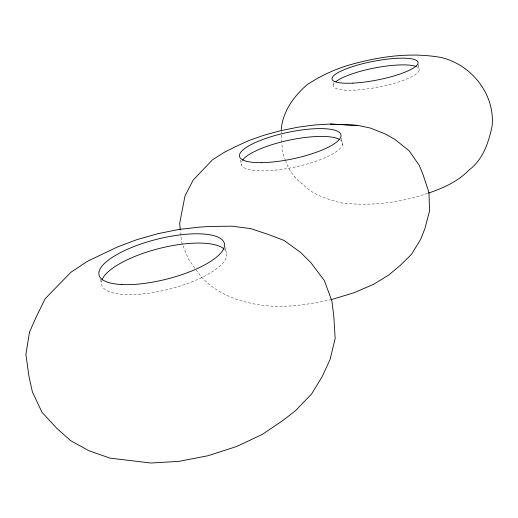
<?xml version="1.0" encoding="UTF-8"?>
<svg xmlns="http://www.w3.org/2000/svg" width="518" height="518" viewBox="0 0 518 518"><rect width="100%" height="100%" fill="white"/><g stroke="black" fill="none" stroke-linecap="round" stroke-linejoin="round"><path stroke-width="0.39" stroke-dasharray="2.59 1.94" d="M427.758 193.318C399.766 202.939 369.535 206.52 340.145 202.739C327.331 198.873 313.979 195.474 304.273 185.625C296.128 179.487 288.979 171.18 285.813 161.376M331.578 299.546C304.416 305.555 275.77 309.57 248.387 302.674C228.14 297.947 207.802 287.885 196.251 269.975M194.794 268.143L188.319 258.786L181.462 241.809L180.368 230.633M285.541 160.638L282.575 152.557L281.896 143.059M100.421 279.422L101.418 283.119M225.291 247.462L226.508 252.635M240.378 160.01L241.524 165.093M333.061 82.401L333.514 84.667M341.168 138.17L342.476 144.768M418.369 64.446L419.321 69.826M281.837 142.269L281.242 131.378M224.682 249.611A64.472 20.927 -14.3 0 1 169.412 289.096A64.472 20.927 -14.3 0 1 101.683 280.95M340.391 139.996A51.748 13.746 -12 0 1 295.642 166.906A51.748 13.746 -12 0 1 241.789 161.389M417.009 66.854A43.745 9.738 -11 0 1 378.328 87.115A43.745 9.738 -11 0 1 334.576 82.951"/><path stroke-width="0.78" d="M281.183 129.85C282.608 111.59 293.712 96.406 307.09 84.699C320.13 76.172 334.324 69.399 349.287 65.009C378.969 56.54 410.334 52.001 440.993 57.459C471.484 64.556 495.344 94.496 492.1 126.211C488.584 142.651 482.893 159.803 468.803 170.221C458.404 181.041 444.645 187.367 430.717 192.327L428.496 193.072M331.578 299.546L354.105 292.715L373.653 284.298L388.753 274.993L400.181 265.436L411.428 254.39L420.519 239.685L424.967 228.444L429.564 210.807L428.949 192.456L423.089 174.76L419.444 165.669L409.168 150.848L394.962 139.459L385.78 134.188L370.286 128.017L357.789 125.388L330.374 124.08L314.892 124.942L297.992 127.195L280.678 130.698L263.96 135.237L248.815 140.559L236.189 146.361L224.197 152.357L212.458 159.848L193.175 180.063L185.01 195.856L179.662 223.439L180.29 229.83M357.789 125.388L330.374 124.08M101.91 280.193A64.472 20.927 -14.3 0 1 158.832 248.595A64.472 20.927 -14.3 0 1 224.126 249.067M242.489 160.23A51.748 13.746 -12 0 1 289.122 140.177A51.748 13.746 -12 0 1 339.802 139.614M335.845 81.734A43.745 9.738 -11 0 1 375.654 67.787A43.745 9.738 -11 0 1 416.362 66.569M29.468 332.271L25.9 354.435L28.963 376.418L32.401 391.912L41.945 412.237L56.967 428.509L70.746 440.74L88.863 450.679L109.913 458.126L150.9 463.014L178.632 461.396L208.094 455.717L236.778 446.445L262.302 434.408L282.66 420.674L295.506 410.664L311.655 393.9L322.008 376.949L330.096 359.46L335.165 338.507L333.825 316.582L331.896 301.042L324.385 280.633L311.15 263.021L300.835 252.635L284.194 240.507L268.156 234.408L250.874 228.652L232.323 226.191L209.913 226.418L199.339 227.137L179.215 229.409L158.107 233.631L137.205 239.549L117.696 246.853L87.678 261.195L70.869 272.293L45.092 298.808L35.962 317.515L29.468 332.271M121.775 284.544A64.633 20.519 -14.2 0 0 223.705 248.666A64.633 20.519 -14.2 0 0 139.595 244.47A64.633 20.519 -14.2 0 0 121.775 284.544M261.512 162.646A51.852 13.468 -12 0 0 340.876 136.707A51.852 13.468 -12 0 0 268.279 137.574A51.852 13.468 -12 0 0 261.512 162.646M352.816 83.133A43.816 9.531 -11 0 0 418.104 62.911A43.816 9.531 -11 0 0 354.273 66.058A43.816 9.531 -11 0 0 352.816 83.133"/></g></svg>
